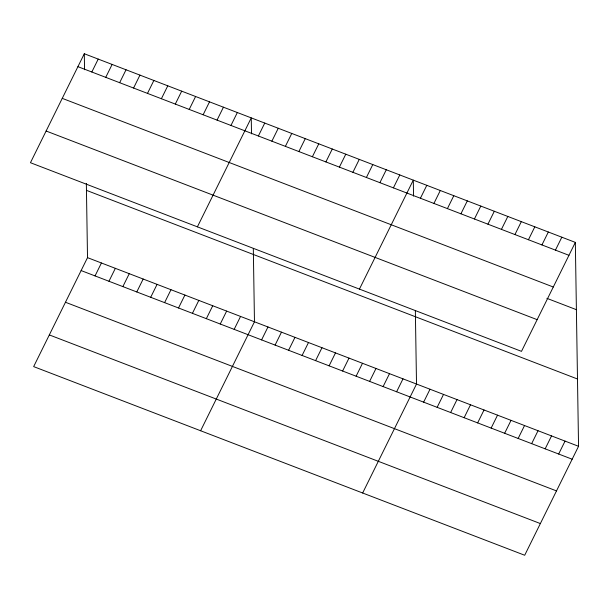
<?xml version="1.0" encoding="UTF-8"?>
<svg xmlns="http://www.w3.org/2000/svg" width="609" height="609" viewBox="0 0 609 609"><rect width="100%" height="100%" fill="white"/><g stroke="black" fill="none" stroke-linecap="round" stroke-linejoin="round"><path stroke-width="0.91" d="M84.301 53.744L30.45 162.71L521.487 351.355L575.338 242.39L84.301 53.744L84.552 69.723M91.83 72.007L98.216 59.088M105.745 77.351L112.132 64.432M119.653 82.702L126.04 69.776M133.569 88.046L139.956 75.12M147.485 93.39L153.864 80.464M161.393 98.734L167.78 85.816M86.349 183.423L87.513 257.645L33.662 366.61L524.699 555.256L578.55 446.29L575.338 242.39M175.308 104.078L181.695 91.16M95.042 275.915L101.429 262.989M189.216 109.422L195.603 96.504M108.958 281.259L115.345 268.341M203.132 114.766L209.519 101.848M122.866 286.603L129.253 273.685M217.048 120.11L223.427 107.192M136.781 291.947L143.168 279.029M230.956 125.462L237.343 112.536M150.697 297.291L157.076 284.373M197.4 226.845L251.258 117.88L251.509 133.866M164.605 302.635L170.992 289.717M258.376 135.99L264.755 123.071M178.521 307.979L184.908 295.06M271.873 141.181L278.26 128.255M192.429 313.331L198.816 300.404M285.377 146.366L291.764 133.447M206.344 318.674L212.731 305.748M298.882 151.557L305.269 138.631M220.26 324.018L226.639 311.1M312.387 156.741L318.773 143.823M234.168 329.362L240.555 316.444M325.891 161.925L332.278 149.007M200.612 430.753L254.471 321.788L253.314 248.434M339.396 167.117L345.783 154.199M261.588 339.898L267.975 326.972M352.9 172.301L359.28 159.383M275.093 345.082L281.472 332.164M366.397 177.493L372.784 164.575M288.59 350.274L294.977 337.348M379.902 182.677L386.289 169.759M302.094 355.458L308.481 342.54M393.406 187.869L399.793 174.95M315.599 360.642L321.986 347.724M359.439 289.1L413.298 180.135L413.549 196.113M329.104 365.834L335.49 352.916M420.416 198.245L426.802 185.326M342.608 371.018L348.995 358.1M433.92 203.429L440.299 190.51M356.113 376.21L362.492 363.291M447.417 208.621L453.804 195.695M369.61 381.394L375.997 368.475M460.922 213.805L467.309 200.886M383.114 386.586L389.501 373.667M474.426 218.996L480.813 206.07M396.619 391.77L403.006 378.851M487.931 224.181L494.318 211.262M362.652 493.001L416.51 384.043L415.353 310.681M501.435 229.372L507.822 216.446M423.628 402.146L430.015 389.227M514.94 234.556L521.327 221.638M437.133 407.337L443.519 394.411M528.445 239.748L534.824 226.822M450.637 412.521L457.016 399.603M541.941 244.932L548.328 232.014M464.134 417.713L470.521 404.787M555.446 250.124L561.833 237.198M477.639 422.897L484.026 409.979M491.143 428.089L497.53 415.163M504.648 433.273L511.035 420.355M518.152 438.465L524.539 425.539M531.657 443.649L538.036 430.73M545.154 448.841L551.541 435.915M558.659 454.025L565.045 441.106M77.922 66.663L568.951 255.308M62.255 98.361L553.284 287.006M546.859 298.326L576.396 309.676M46.117 131.011L537.146 319.656M86.455 190.358L577.492 379.004M87.513 257.645L578.55 446.29M81.134 270.571L572.163 459.209M65.468 302.262L556.497 490.907M49.329 334.92L540.358 523.565"/></g></svg>
